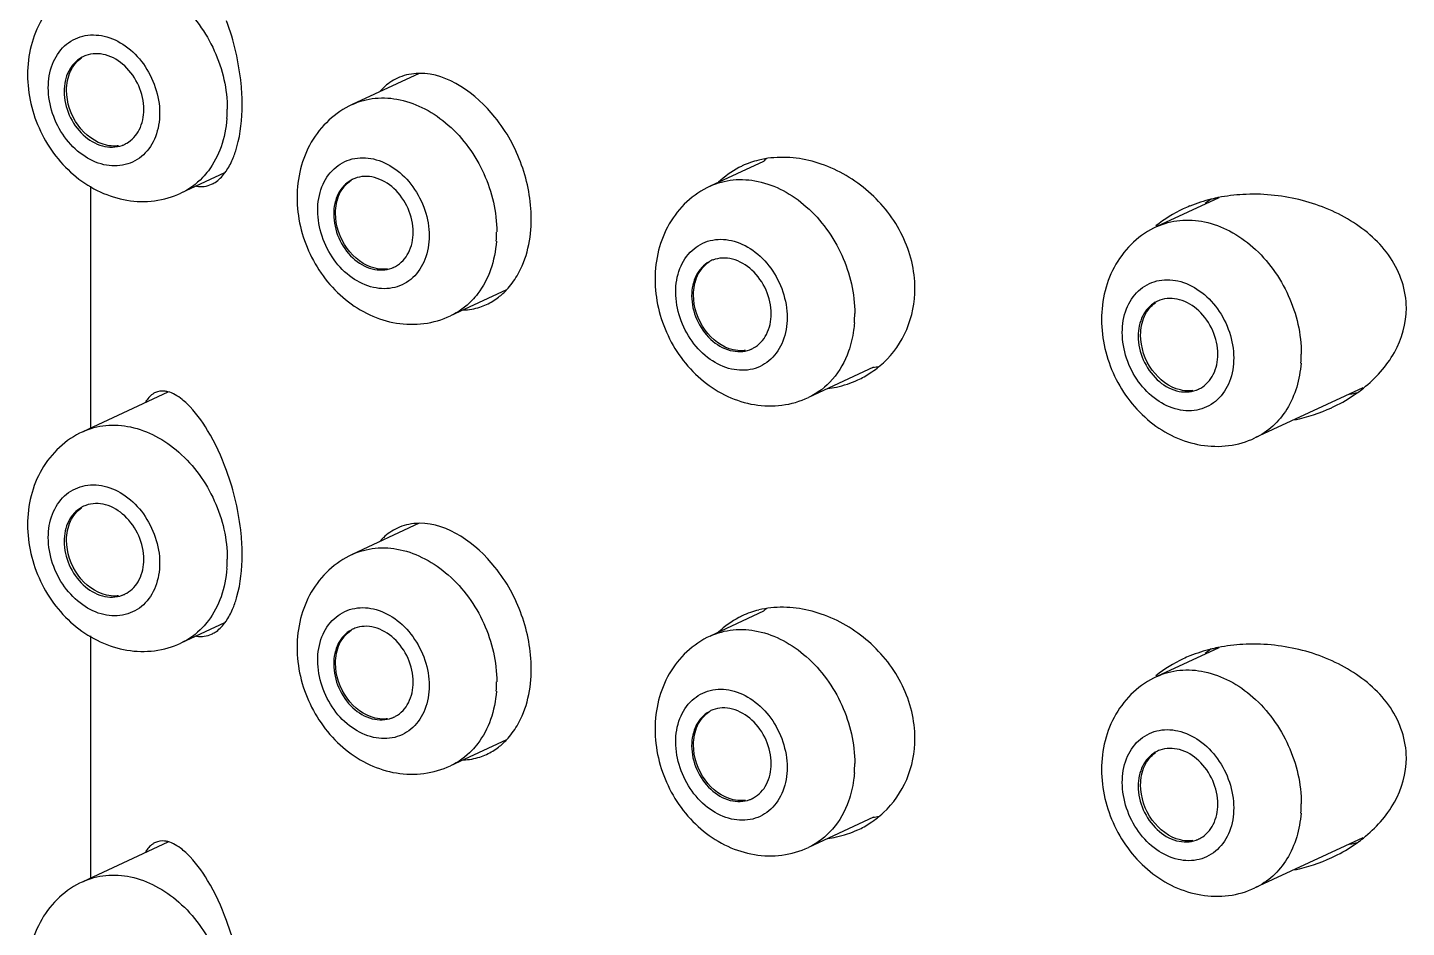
# Model space of a CAD drawing. Header units: millimetres. Extents: x 0 to 841, y 0 to 594.
# Drawn here: x 576.24 to 590.44, y 276.65 to 285.92 of the extents above; entities that cross this region are included whole.
import ezdxf

# ---------------------------------------------------------------- set-up
doc = ezdxf.new("R2010")
doc.units = ezdxf.units.MM
doc.header["$LTSCALE"] = 46.255
doc.layers.add('00_COMPONENTI', color=7, linetype='CONTINUOUS')

msp = doc.modelspace()

# ---------------------------------------------------------------- linework, layer by layer
at = {"layer": '00_COMPONENTI', "color": 7, "linetype": 'Continuous'}
for p, q in [((580.275, 285.446), (579.584, 285.125)), ((583.82, 284.54), (583.27, 284.285)), ((578.27, 284.422), (577.822, 284.213)), ((576.895, 281.796), (576.895, 284.286)), ((588.507, 284.165), (587.868, 283.868)), ((581.175, 283.218), (580.596, 282.949)), ((584.952, 282.42), (584.282, 282.108)), ((577.687, 282.164), (576.81, 281.756)), ((589.992, 282.209), (588.88, 281.692)), ((580.275, 280.813), (579.584, 280.492)), ((583.82, 279.907), (583.27, 279.652)), ((578.27, 279.788), (577.822, 279.58)), ((576.895, 277.163), (576.895, 279.653)), ((588.507, 279.532), (587.868, 279.235)), ((581.175, 278.585), (580.596, 278.316)), ((584.952, 277.787), (584.282, 277.475)), ((589.992, 277.576), (588.88, 277.059)), ((577.687, 277.531), (576.81, 277.123))]:
    msp.add_line(p, q, dxfattribs=at)
for centre, radius, start, end in [((576.945, 285.349), 0.301, 117.7027, 119.8159), ((576.944, 285.35), 0.299, 114.9572, 117.7029), ((576.944, 285.351), 0.298, 109.9379, 114.9502), ((580.28, 284.857), 0.589, 90.4786, 93.501), ((580.329, 284.851), 0.616, 133.3532, 138.8475), ((577.114, 284.986), 0.299, 290.0984, 291.9312), ((577.114, 284.984), 0.297, 291.9324, 294.955), ((577.114, 284.985), 0.298, 294.9559, 296.494), ((577.113, 284.987), 0.3, 296.4969, 300.0023), ((584.006, 283.588), 0.994, 96.482, 103.7043), ((584.432, 283.914), 0.876, 131.6273, 134.381), ((583.97, 283.7), 0.875, 117.5508, 134.3926), ((583.975, 283.689), 0.887, 114.9343, 117.5161), ((579.719, 284.085), 0.3, 117.0299, 119.1761), ((579.718, 284.086), 0.299, 114.9563, 117.0295), ((579.718, 284.087), 0.298, 111.106, 114.9535), ((589.189, 283.125), 1.279, 126.5389, 129.9568), ((588.834, 282.499), 1.7, 102.3942, 103.7474), ((588.84, 282.473), 1.728, 101.1425, 102.3944), ((588.857, 282.377), 1.825, 93.2234, 101.0825), ((588.766, 282.707), 1.482, 112.0209, 114.929), ((583.405, 283.246), 0.299, 114.9563, 117.0295), ((583.404, 283.247), 0.298, 111.106, 114.9535), ((579.888, 283.72), 0.298, 290.7433, 293.2392), ((579.889, 283.72), 0.297, 293.2416, 294.9558), ((579.888, 283.721), 0.299, 294.9592, 298.8315), ((583.405, 283.244), 0.3, 117.0299, 119.1761), ((588.004, 282.828), 0.301, 117.7027, 119.8159), ((588.003, 282.829), 0.299, 114.9572, 117.7029), ((588.002, 282.83), 0.298, 109.9379, 114.9502), ((580.712, 283.621), 0.611, 271.6099, 287.7987), ((580.711, 283.622), 0.612, 287.8915, 294.9469), ((583.574, 282.88), 0.298, 290.7433, 293.2392), ((583.575, 282.879), 0.297, 293.2416, 294.9558), ((583.574, 282.881), 0.299, 294.9592, 298.8315), ((584.365, 283.206), 1.01, 303.24, 312.9934), ((584.814, 283.486), 1.075, 277.0659, 280.4999), ((584.355, 283.229), 1.035, 282.0519, 294.8899), ((584.362, 283.212), 1.017, 294.9355, 303.2231), ((584.351, 283.246), 1.053, 277.1486, 282.0514), ((588.172, 282.465), 0.299, 290.0984, 291.9312), ((588.173, 282.463), 0.297, 291.9324, 294.955), ((588.172, 282.464), 0.298, 294.9559, 296.494), ((588.171, 282.466), 0.3, 296.4969, 300.0023), ((588.976, 283.503), 1.652, 294.8773, 303.6652), ((589.435, 284.045), 1.95, 282.5397, 284.9306), ((589.026, 283.424), 1.558, 303.7321, 305.5823), ((589.055, 283.384), 1.509, 305.5761, 308.6022), ((576.945, 280.716), 0.301, 117.7027, 119.8159), ((576.944, 280.717), 0.299, 114.9572, 117.7029), ((576.944, 280.718), 0.298, 109.9379, 114.9502), ((580.28, 280.224), 0.589, 90.4786, 93.501), ((580.329, 280.218), 0.616, 133.3532, 138.8475), ((577.114, 280.353), 0.299, 290.0984, 291.9312), ((577.114, 280.351), 0.297, 291.9324, 294.955), ((577.114, 280.352), 0.298, 294.9559, 296.494), ((577.113, 280.354), 0.3, 296.4969, 300.0023), ((583.97, 279.067), 0.875, 117.5508, 134.3926), ((583.975, 279.056), 0.887, 114.9343, 117.5161), ((584.006, 278.955), 0.994, 96.482, 103.7043), ((584.432, 279.281), 0.876, 131.6273, 134.381), ((579.719, 279.452), 0.3, 117.0299, 119.1761), ((579.718, 279.453), 0.299, 114.9563, 117.0295), ((579.718, 279.454), 0.298, 111.106, 114.9535), ((588.857, 277.744), 1.825, 93.2234, 101.0825), ((588.766, 278.074), 1.482, 112.0209, 114.929), ((589.189, 278.492), 1.279, 126.5389, 129.9568), ((588.834, 277.866), 1.7, 102.3942, 103.7474), ((588.84, 277.84), 1.728, 101.1425, 102.3944), ((583.405, 278.611), 0.3, 117.0299, 119.1761), ((583.405, 278.613), 0.299, 114.9563, 117.0295), ((583.404, 278.614), 0.298, 111.106, 114.9535), ((579.888, 279.087), 0.298, 290.7433, 293.2392), ((579.889, 279.087), 0.297, 293.2416, 294.9558), ((579.888, 279.088), 0.299, 294.9592, 298.8315), ((580.712, 278.988), 0.611, 271.6099, 287.7987), ((580.711, 278.989), 0.612, 287.8915, 294.9469), ((588.004, 278.195), 0.301, 117.7027, 119.8159), ((588.003, 278.196), 0.299, 114.9572, 117.7029), ((588.002, 278.197), 0.298, 109.9379, 114.9502), ((583.574, 278.248), 0.299, 294.9592, 298.8315), ((583.574, 278.247), 0.298, 290.7433, 293.2392), ((583.575, 278.246), 0.297, 293.2416, 294.9558), ((584.362, 278.578), 1.017, 294.9355, 303.2231), ((584.365, 278.573), 1.01, 303.24, 312.9934), ((584.814, 278.853), 1.075, 277.0659, 280.4999), ((584.351, 278.613), 1.053, 277.1486, 282.0514), ((584.355, 278.596), 1.035, 282.0519, 294.8899), ((588.172, 277.832), 0.299, 290.0984, 291.9312), ((588.173, 277.83), 0.297, 291.9324, 294.955), ((588.172, 277.831), 0.298, 294.9559, 296.494), ((588.171, 277.833), 0.3, 296.4969, 300.0023), ((589.055, 278.751), 1.509, 305.5761, 308.6022), ((588.976, 278.87), 1.652, 294.8773, 303.6652), ((589.435, 279.412), 1.95, 282.5397, 284.9306), ((589.026, 278.791), 1.558, 303.7321, 305.5823)]:
    msp.add_arc(centre, radius, start, end, dxfattribs=at)
at = {"layer": '00_COMPONENTI', "color": 9, "linetype": 'Continuous'}
for centre in [(577.022, 285.077), (579.796, 283.812), (583.483, 282.972), (588.081, 282.556), (577.022, 280.444), (579.796, 279.179), (583.483, 278.339), (588.081, 277.923)]:
    msp.add_arc(centre, 1.276, 355.7605, 0.018, dxfattribs=at)
at = {"layer": '00_COMPONENTI', "color": 7, "linetype": 'Continuous'}
for points, knots in [([(576.81, 286.389), (576.723, 286.349), (576.559, 286.239), (576.376, 286.007), (576.266, 285.73), (576.242, 285.532), (576.242, 285.432)], [0, 0, 0, 0, 0.246419, 0.494144, 0.744834, 1, 1, 1, 1]), ([(578.452, 285.12), (578.452, 285.193), (578.436, 285.488), (578.368, 285.78), (578.292, 285.989)], [0, 0, 0, 0, 0.247758, 1, 1, 1, 1]), ([(577.439, 285.074), (577.439, 285.157), (577.401, 285.325), (577.26, 285.529), (577.06, 285.654), (576.906, 285.654), (576.842, 285.631)], [0, 0, 0, 0, 0.267515, 0.536519, 0.782531, 1, 1, 1, 1]), ([(576.796, 285.61), (576.741, 285.578), (576.645, 285.47), (576.619, 285.332), (576.619, 285.261)], [0, 0, 0, 0, 0.471113, 1, 1, 1, 1]), ([(576.644, 285.273), (576.644, 285.339), (576.667, 285.467), (576.748, 285.572), (576.797, 285.606)], [0, 0, 0, 0, 0.527398, 1, 1, 1, 1]), ([(576.242, 285.432), (576.242, 285.233), (576.337, 284.832), (576.649, 284.426), (576.984, 284.215), (577.262, 284.127), (577.551, 284.12), (577.736, 284.173), (577.822, 284.213)], [0, 0, 0, 0, 0.254925, 0.509586, 0.63463, 0.75754, 0.879072, 1, 1, 1, 1]), ([(581.429, 283.95), (581.429, 284.137), (581.354, 284.516), (581.036, 285.105), (580.575, 285.449), (580.275, 285.446)], [0, 0, 0, 0, 0.276871, 0.555255, 1, 1, 1, 1]), ([(576.619, 285.261), (576.619, 285.178), (576.657, 285.01), (576.799, 284.806), (576.998, 284.681), (577.153, 284.682), (577.216, 284.705)], [0, 0, 0, 0, 0.267567, 0.536598, 0.782571, 1, 1, 1, 1]), ([(577.054, 284.707), (576.938, 284.733), (576.726, 284.898), (576.644, 285.146), (576.644, 285.273)], [0, 0, 0, 0, 0.481999, 1, 1, 1, 1]), ([(578.36, 284.577), (578.375, 284.614), (578.433, 284.789), (578.452, 284.976), (578.452, 285.12)], [0, 0, 0, 0, 0.218718, 1, 1, 1, 1]), ([(579.584, 285.125), (579.497, 285.084), (579.334, 284.974), (579.151, 284.743), (579.04, 284.466), (579.017, 284.267), (579.017, 284.168)], [0, 0, 0, 0, 0.246419, 0.494144, 0.744834, 1, 1, 1, 1]), ([(577.263, 284.727), (577.318, 284.758), (577.413, 284.866), (577.439, 285.003), (577.439, 285.074)], [0, 0, 0, 0, 0.471159, 1, 1, 1, 1]), ([(577.18, 284.701), (577.17, 284.699), (577.128, 284.695), (577.085, 284.699), (577.054, 284.707)], [0, 0, 0, 0, 0.245004, 1, 1, 1, 1]), ([(578.271, 284.418), (578.28, 284.429), (578.315, 284.478), (578.342, 284.533), (578.36, 284.577)], [0, 0, 0, 0, 0.2296, 1, 1, 1, 1]), ([(585.379, 283.232), (585.379, 283.418), (585.284, 283.798), (584.927, 284.252), (584.441, 284.543), (584.068, 284.595), (583.894, 284.575)], [0, 0, 0, 0, 0.250855, 0.509511, 0.763406, 1, 1, 1, 1]), ([(578.137, 284.305), (578.149, 284.31), (578.201, 284.339), (578.243, 284.382), (578.271, 284.418)], [0, 0, 0, 0, 0.227859, 1, 1, 1, 1]), ([(580.213, 283.81), (580.213, 283.894), (580.174, 284.062), (580.032, 284.268), (579.857, 284.373), (579.711, 284.391), (579.642, 284.377), (579.611, 284.365)], [0, 0, 0, 0, 0.267186, 0.535659, 0.780727, 0.892884, 1, 1, 1, 1]), ([(579.573, 284.347), (579.517, 284.316), (579.42, 284.208), (579.394, 284.069), (579.394, 283.997)], [0, 0, 0, 0, 0.470958, 1, 1, 1, 1]), ([(579.413, 284.006), (579.413, 284.074), (579.436, 284.205), (579.523, 284.311), (579.574, 284.345)], [0, 0, 0, 0, 0.527932, 1, 1, 1, 1]), ([(583.27, 284.285), (583.183, 284.244), (583.02, 284.134), (582.837, 283.902), (582.726, 283.626), (582.703, 283.427), (582.703, 283.327)], [0, 0, 0, 0, 0.246419, 0.494144, 0.744834, 1, 1, 1, 1]), ([(579.017, 284.168), (579.017, 283.969), (579.111, 283.567), (579.424, 283.162), (579.758, 282.95), (580.036, 282.862), (580.325, 282.856), (580.51, 282.909), (580.596, 282.949)], [0, 0, 0, 0, 0.254925, 0.509586, 0.63463, 0.75754, 0.879072, 1, 1, 1, 1]), ([(590.439, 283.031), (590.439, 283.212), (590.31, 283.584), (589.876, 283.959), (589.338, 284.174), (588.948, 284.21), (588.754, 284.199)], [0, 0, 0, 0, 0.240645, 0.488051, 0.742637, 1, 1, 1, 1]), ([(579.394, 283.997), (579.394, 283.913), (579.432, 283.745), (579.574, 283.54), (579.775, 283.416), (579.931, 283.418), (579.994, 283.442)], [0, 0, 0, 0, 0.267781, 0.536916, 0.782731, 1, 1, 1, 1]), ([(579.822, 283.44), (579.707, 283.466), (579.495, 283.631), (579.413, 283.879), (579.413, 284.006)], [0, 0, 0, 0, 0.481999, 1, 1, 1, 1]), ([(581.175, 283.218), (581.216, 283.262), (581.373, 283.474), (581.429, 283.748), (581.429, 283.95)], [0, 0, 0, 0, 0.229204, 1, 1, 1, 1]), ([(580.032, 283.459), (580.088, 283.49), (580.186, 283.598), (580.213, 283.738), (580.213, 283.81)], [0, 0, 0, 0, 0.470877, 1, 1, 1, 1]), ([(587.868, 283.868), (587.781, 283.828), (587.618, 283.718), (587.435, 283.486), (587.324, 283.209), (587.301, 283.011), (587.301, 282.911)], [0, 0, 0, 0, 0.246419, 0.494144, 0.744834, 1, 1, 1, 1]), ([(583.899, 282.97), (583.899, 283.053), (583.86, 283.222), (583.718, 283.427), (583.543, 283.533), (583.397, 283.55), (583.328, 283.536), (583.297, 283.524)], [0, 0, 0, 0, 0.267186, 0.535659, 0.780727, 0.892884, 1, 1, 1, 1]), ([(579.949, 283.434), (579.938, 283.432), (579.896, 283.428), (579.853, 283.432), (579.822, 283.44)], [0, 0, 0, 0, 0.245004, 1, 1, 1, 1]), ([(583.259, 283.507), (583.203, 283.475), (583.106, 283.367), (583.08, 283.228), (583.08, 283.157)], [0, 0, 0, 0, 0.470958, 1, 1, 1, 1]), ([(583.099, 283.165), (583.099, 283.233), (583.122, 283.365), (583.209, 283.471), (583.26, 283.504)], [0, 0, 0, 0, 0.527932, 1, 1, 1, 1]), ([(582.703, 283.327), (582.703, 283.128), (582.797, 282.727), (583.11, 282.322), (583.444, 282.11), (583.722, 282.022), (584.011, 282.015), (584.197, 282.069), (584.282, 282.108)], [0, 0, 0, 0, 0.254925, 0.509586, 0.63463, 0.75754, 0.879072, 1, 1, 1, 1]), ([(583.08, 283.157), (583.08, 283.073), (583.118, 282.905), (583.26, 282.7), (583.461, 282.576), (583.617, 282.577), (583.68, 282.601)], [0, 0, 0, 0, 0.267781, 0.536916, 0.782731, 1, 1, 1, 1]), ([(583.508, 282.599), (583.393, 282.626), (583.181, 282.79), (583.099, 283.038), (583.099, 283.165)], [0, 0, 0, 0, 0.481999, 1, 1, 1, 1]), ([(585.054, 282.467), (585.156, 282.562), (585.324, 282.802), (585.379, 283.088), (585.379, 283.232)], [0, 0, 0, 0, 0.491603, 1, 1, 1, 1]), ([(588.497, 282.554), (588.497, 282.636), (588.459, 282.804), (588.318, 283.008), (588.119, 283.133), (587.964, 283.133), (587.901, 283.11)], [0, 0, 0, 0, 0.267515, 0.536519, 0.782531, 1, 1, 1, 1]), ([(583.718, 282.619), (583.774, 282.65), (583.872, 282.758), (583.899, 282.898), (583.899, 282.97)], [0, 0, 0, 0, 0.470877, 1, 1, 1, 1]), ([(587.854, 283.089), (587.799, 283.057), (587.704, 282.949), (587.678, 282.812), (587.678, 282.74)], [0, 0, 0, 0, 0.471113, 1, 1, 1, 1]), ([(587.703, 282.752), (587.703, 282.818), (587.725, 282.946), (587.807, 283.051), (587.856, 283.085)], [0, 0, 0, 0, 0.527398, 1, 1, 1, 1]), ([(589.996, 282.205), (590.123, 282.306), (590.345, 282.549), (590.439, 282.873), (590.439, 283.031)], [0, 0, 0, 0, 0.506653, 1, 1, 1, 1]), ([(587.301, 282.911), (587.301, 282.712), (587.395, 282.311), (587.708, 281.905), (588.042, 281.694), (588.321, 281.606), (588.61, 281.599), (588.795, 281.652), (588.88, 281.692)], [0, 0, 0, 0, 0.254925, 0.509586, 0.63463, 0.75754, 0.879072, 1, 1, 1, 1]), ([(587.678, 282.74), (587.678, 282.657), (587.716, 282.489), (587.857, 282.285), (588.057, 282.16), (588.212, 282.161), (588.275, 282.184)], [0, 0, 0, 0, 0.267567, 0.536598, 0.782571, 1, 1, 1, 1]), ([(588.112, 282.186), (587.997, 282.212), (587.785, 282.377), (587.703, 282.625), (587.703, 282.752)], [0, 0, 0, 0, 0.481999, 1, 1, 1, 1]), ([(583.635, 282.594), (583.625, 282.592), (583.582, 282.588), (583.54, 282.592), (583.508, 282.599)], [0, 0, 0, 0, 0.245004, 1, 1, 1, 1]), ([(588.322, 282.206), (588.377, 282.237), (588.471, 282.345), (588.497, 282.482), (588.497, 282.554)], [0, 0, 0, 0, 0.471159, 1, 1, 1, 1]), ([(577.558, 282.159), (577.548, 282.155), (577.508, 282.131), (577.476, 282.094), (577.457, 282.063)], [0, 0, 0, 0, 0.224998, 1, 1, 1, 1]), ([(577.686, 282.168), (577.674, 282.171), (577.632, 282.179), (577.587, 282.173), (577.558, 282.159)], [0, 0, 0, 0, 0.265737, 1, 1, 1, 1]), ([(577.884, 282.044), (577.868, 282.06), (577.809, 282.111), (577.739, 282.155), (577.686, 282.168)], [0, 0, 0, 0, 0.293209, 1, 1, 1, 1]), ([(588.239, 282.18), (588.229, 282.178), (588.186, 282.174), (588.143, 282.179), (588.112, 282.186)], [0, 0, 0, 0, 0.245004, 1, 1, 1, 1]), ([(578.292, 281.356), (578.239, 281.499), (578.127, 281.743), (577.968, 281.964), (577.884, 282.044)], [0, 0, 0, 0, 0.568411, 1, 1, 1, 1]), ([(576.81, 281.756), (576.723, 281.716), (576.559, 281.606), (576.376, 281.374), (576.266, 281.097), (576.242, 280.899), (576.242, 280.799)], [0, 0, 0, 0, 0.246419, 0.494144, 0.744834, 1, 1, 1, 1]), ([(578.452, 280.487), (578.452, 280.56), (578.436, 280.855), (578.368, 281.147), (578.292, 281.356)], [0, 0, 0, 0, 0.247758, 1, 1, 1, 1]), ([(576.796, 280.976), (576.741, 280.945), (576.645, 280.837), (576.619, 280.699), (576.619, 280.628)], [0, 0, 0, 0, 0.471113, 1, 1, 1, 1]), ([(576.644, 280.64), (576.644, 280.706), (576.667, 280.834), (576.748, 280.939), (576.797, 280.973)], [0, 0, 0, 0, 0.527398, 1, 1, 1, 1]), ([(577.439, 280.441), (577.439, 280.524), (577.401, 280.692), (577.26, 280.896), (577.06, 281.021), (576.906, 281.021), (576.842, 280.998)], [0, 0, 0, 0, 0.267515, 0.536519, 0.782531, 1, 1, 1, 1]), ([(576.242, 280.799), (576.242, 280.6), (576.337, 280.199), (576.649, 279.793), (576.984, 279.582), (577.262, 279.494), (577.551, 279.487), (577.736, 279.54), (577.822, 279.58)], [0, 0, 0, 0, 0.254925, 0.509586, 0.63463, 0.75754, 0.879072, 1, 1, 1, 1]), ([(581.429, 279.317), (581.429, 279.504), (581.354, 279.883), (581.036, 280.472), (580.575, 280.816), (580.275, 280.813)], [0, 0, 0, 0, 0.276871, 0.555255, 1, 1, 1, 1]), ([(576.619, 280.628), (576.619, 280.545), (576.657, 280.377), (576.799, 280.173), (576.998, 280.048), (577.153, 280.049), (577.216, 280.072)], [0, 0, 0, 0, 0.267567, 0.536598, 0.782571, 1, 1, 1, 1]), ([(577.054, 280.074), (576.938, 280.1), (576.726, 280.265), (576.644, 280.513), (576.644, 280.64)], [0, 0, 0, 0, 0.481999, 1, 1, 1, 1]), ([(577.263, 280.094), (577.318, 280.125), (577.413, 280.233), (577.439, 280.37), (577.439, 280.441)], [0, 0, 0, 0, 0.471159, 1, 1, 1, 1]), ([(578.36, 279.944), (578.375, 279.981), (578.433, 280.156), (578.452, 280.343), (578.452, 280.487)], [0, 0, 0, 0, 0.218718, 1, 1, 1, 1]), ([(579.584, 280.492), (579.497, 280.451), (579.334, 280.341), (579.151, 280.11), (579.04, 279.833), (579.017, 279.634), (579.017, 279.535)], [0, 0, 0, 0, 0.246419, 0.494144, 0.744834, 1, 1, 1, 1]), ([(577.18, 280.068), (577.17, 280.066), (577.128, 280.062), (577.085, 280.066), (577.054, 280.074)], [0, 0, 0, 0, 0.245004, 1, 1, 1, 1]), ([(578.271, 279.785), (578.28, 279.796), (578.315, 279.845), (578.342, 279.9), (578.36, 279.944)], [0, 0, 0, 0, 0.2296, 1, 1, 1, 1]), ([(585.379, 278.599), (585.379, 278.785), (585.284, 279.165), (584.927, 279.619), (584.441, 279.909), (584.068, 279.962), (583.894, 279.942)], [0, 0, 0, 0, 0.250855, 0.509511, 0.763406, 1, 1, 1, 1]), ([(578.137, 279.672), (578.149, 279.677), (578.201, 279.706), (578.243, 279.749), (578.271, 279.785)], [0, 0, 0, 0, 0.227859, 1, 1, 1, 1]), ([(579.573, 279.714), (579.517, 279.683), (579.42, 279.575), (579.394, 279.436), (579.394, 279.364)], [0, 0, 0, 0, 0.470958, 1, 1, 1, 1]), ([(579.413, 279.373), (579.413, 279.441), (579.436, 279.572), (579.523, 279.678), (579.574, 279.712)], [0, 0, 0, 0, 0.527932, 1, 1, 1, 1]), ([(580.213, 279.177), (580.213, 279.261), (580.174, 279.429), (580.032, 279.635), (579.857, 279.74), (579.711, 279.758), (579.642, 279.744), (579.611, 279.732)], [0, 0, 0, 0, 0.267186, 0.535659, 0.780727, 0.892884, 1, 1, 1, 1]), ([(583.27, 279.652), (583.183, 279.611), (583.02, 279.501), (582.837, 279.269), (582.726, 278.992), (582.703, 278.794), (582.703, 278.694)], [0, 0, 0, 0, 0.246419, 0.494144, 0.744834, 1, 1, 1, 1]), ([(590.439, 278.398), (590.439, 278.579), (590.31, 278.951), (589.876, 279.326), (589.338, 279.541), (588.948, 279.577), (588.754, 279.566)], [0, 0, 0, 0, 0.240645, 0.488051, 0.742637, 1, 1, 1, 1]), ([(579.017, 279.535), (579.017, 279.336), (579.111, 278.934), (579.424, 278.529), (579.758, 278.317), (580.036, 278.229), (580.325, 278.223), (580.51, 278.276), (580.596, 278.316)], [0, 0, 0, 0, 0.254925, 0.509586, 0.63463, 0.75754, 0.879072, 1, 1, 1, 1]), ([(579.394, 279.364), (579.394, 279.28), (579.432, 279.112), (579.574, 278.907), (579.775, 278.783), (579.931, 278.785), (579.994, 278.809)], [0, 0, 0, 0, 0.267781, 0.536916, 0.782731, 1, 1, 1, 1]), ([(579.822, 278.807), (579.707, 278.833), (579.495, 278.998), (579.413, 279.246), (579.413, 279.373)], [0, 0, 0, 0, 0.481999, 1, 1, 1, 1]), ([(581.175, 278.585), (581.216, 278.629), (581.373, 278.841), (581.429, 279.115), (581.429, 279.317)], [0, 0, 0, 0, 0.229204, 1, 1, 1, 1]), ([(580.032, 278.826), (580.088, 278.857), (580.186, 278.965), (580.213, 279.105), (580.213, 279.177)], [0, 0, 0, 0, 0.470877, 1, 1, 1, 1]), ([(587.868, 279.235), (587.781, 279.195), (587.618, 279.085), (587.435, 278.853), (587.324, 278.576), (587.301, 278.378), (587.301, 278.278)], [0, 0, 0, 0, 0.246419, 0.494144, 0.744834, 1, 1, 1, 1]), ([(583.259, 278.873), (583.203, 278.842), (583.106, 278.734), (583.08, 278.595), (583.08, 278.523)], [0, 0, 0, 0, 0.470958, 1, 1, 1, 1]), ([(583.099, 278.532), (583.099, 278.6), (583.122, 278.732), (583.209, 278.838), (583.26, 278.871)], [0, 0, 0, 0, 0.527932, 1, 1, 1, 1]), ([(583.899, 278.337), (583.899, 278.42), (583.86, 278.589), (583.718, 278.794), (583.543, 278.9), (583.397, 278.917), (583.328, 278.903), (583.297, 278.891)], [0, 0, 0, 0, 0.267186, 0.535659, 0.780727, 0.892884, 1, 1, 1, 1]), ([(579.949, 278.801), (579.938, 278.799), (579.896, 278.795), (579.853, 278.799), (579.822, 278.807)], [0, 0, 0, 0, 0.245004, 1, 1, 1, 1]), ([(582.703, 278.694), (582.703, 278.495), (582.797, 278.094), (583.11, 277.689), (583.444, 277.477), (583.722, 277.389), (584.011, 277.382), (584.197, 277.436), (584.282, 277.475)], [0, 0, 0, 0, 0.254925, 0.509586, 0.63463, 0.75754, 0.879072, 1, 1, 1, 1]), ([(585.054, 277.834), (585.156, 277.929), (585.324, 278.169), (585.379, 278.455), (585.379, 278.599)], [0, 0, 0, 0, 0.491603, 1, 1, 1, 1]), ([(583.08, 278.523), (583.08, 278.44), (583.118, 278.272), (583.26, 278.067), (583.461, 277.943), (583.617, 277.944), (583.68, 277.968)], [0, 0, 0, 0, 0.267781, 0.536916, 0.782731, 1, 1, 1, 1]), ([(583.508, 277.966), (583.393, 277.992), (583.181, 278.157), (583.099, 278.405), (583.099, 278.532)], [0, 0, 0, 0, 0.481999, 1, 1, 1, 1]), ([(587.854, 278.456), (587.799, 278.424), (587.704, 278.316), (587.678, 278.178), (587.678, 278.107)], [0, 0, 0, 0, 0.471113, 1, 1, 1, 1]), ([(587.703, 278.119), (587.703, 278.185), (587.725, 278.313), (587.807, 278.418), (587.856, 278.452)], [0, 0, 0, 0, 0.527398, 1, 1, 1, 1]), ([(588.497, 277.92), (588.497, 278.003), (588.459, 278.171), (588.318, 278.375), (588.119, 278.5), (587.964, 278.5), (587.901, 278.477)], [0, 0, 0, 0, 0.267515, 0.536519, 0.782531, 1, 1, 1, 1]), ([(583.718, 277.986), (583.774, 278.017), (583.872, 278.125), (583.899, 278.265), (583.899, 278.337)], [0, 0, 0, 0, 0.470877, 1, 1, 1, 1]), ([(587.301, 278.278), (587.301, 278.079), (587.395, 277.678), (587.708, 277.272), (588.042, 277.061), (588.321, 276.973), (588.61, 276.966), (588.795, 277.019), (588.88, 277.059)], [0, 0, 0, 0, 0.254925, 0.509586, 0.63463, 0.75754, 0.879072, 1, 1, 1, 1]), ([(589.996, 277.572), (590.123, 277.673), (590.345, 277.916), (590.439, 278.24), (590.439, 278.398)], [0, 0, 0, 0, 0.506653, 1, 1, 1, 1]), ([(587.678, 278.107), (587.678, 278.024), (587.716, 277.856), (587.857, 277.652), (588.057, 277.527), (588.212, 277.528), (588.275, 277.551)], [0, 0, 0, 0, 0.267567, 0.536598, 0.782571, 1, 1, 1, 1]), ([(588.112, 277.553), (587.997, 277.579), (587.785, 277.744), (587.703, 277.992), (587.703, 278.119)], [0, 0, 0, 0, 0.481999, 1, 1, 1, 1]), ([(583.635, 277.96), (583.625, 277.959), (583.582, 277.955), (583.54, 277.959), (583.508, 277.966)], [0, 0, 0, 0, 0.245004, 1, 1, 1, 1]), ([(588.322, 277.573), (588.377, 277.604), (588.471, 277.712), (588.497, 277.849), (588.497, 277.92)], [0, 0, 0, 0, 0.471159, 1, 1, 1, 1]), ([(577.558, 277.526), (577.548, 277.522), (577.508, 277.498), (577.476, 277.461), (577.457, 277.43)], [0, 0, 0, 0, 0.224998, 1, 1, 1, 1]), ([(577.686, 277.535), (577.674, 277.538), (577.632, 277.546), (577.587, 277.54), (577.558, 277.526)], [0, 0, 0, 0, 0.265737, 1, 1, 1, 1]), ([(577.884, 277.411), (577.868, 277.427), (577.809, 277.478), (577.739, 277.522), (577.686, 277.535)], [0, 0, 0, 0, 0.293209, 1, 1, 1, 1]), ([(588.239, 277.547), (588.229, 277.545), (588.186, 277.541), (588.143, 277.545), (588.112, 277.553)], [0, 0, 0, 0, 0.245004, 1, 1, 1, 1]), ([(578.292, 276.722), (578.239, 276.866), (578.127, 277.11), (577.968, 277.33), (577.884, 277.411)], [0, 0, 0, 0, 0.568411, 1, 1, 1, 1]), ([(576.81, 277.123), (576.723, 277.083), (576.559, 276.973), (576.376, 276.741), (576.266, 276.464), (576.242, 276.266), (576.242, 276.166)], [0, 0, 0, 0, 0.246419, 0.494144, 0.744834, 1, 1, 1, 1]), ([(578.452, 275.854), (578.452, 275.927), (578.436, 276.222), (578.368, 276.514), (578.292, 276.722)], [0, 0, 0, 0, 0.247758, 1, 1, 1, 1])]:
    msp.add_open_spline(points, degree=3, knots=knots, dxfattribs=at)
at = {"layer": '00_COMPONENTI', "color": 9, "linetype": 'Continuous'}
for points, knots in [([(576.81, 286.389), (576.884, 286.424), (577.05, 286.468), (577.312, 286.45), (577.571, 286.352), (577.897, 286.123), (578.202, 285.697), (578.299, 285.283), (578.299, 285.077)], [0, 0, 0, 0, 0.10682, 0.218173, 0.336948, 0.463716, 0.73221, 1, 1, 1, 1]), ([(576.456, 285.299), (576.456, 285.381), (576.481, 285.54), (576.607, 285.739), (576.808, 285.849), (577.041, 285.844), (577.263, 285.737), (577.509, 285.487), (577.602, 285.215), (577.602, 285.037)], [0, 0, 0, 0, 0.127449, 0.2429, 0.352014, 0.465114, 0.589492, 0.725037, 1, 1, 1, 1]), ([(577.602, 285.037), (577.602, 284.955), (577.577, 284.796), (577.451, 284.597), (577.25, 284.487), (577.017, 284.491), (576.795, 284.599), (576.549, 284.848), (576.456, 285.121), (576.456, 285.299)], [0, 0, 0, 0, 0.127449, 0.2429, 0.352014, 0.465114, 0.589492, 0.725037, 1, 1, 1, 1]), ([(579.584, 285.125), (579.658, 285.16), (579.824, 285.204), (580.086, 285.186), (580.345, 285.088), (580.671, 284.859), (580.977, 284.433), (581.073, 284.018), (581.073, 283.813)], [0, 0, 0, 0, 0.10682, 0.218173, 0.336948, 0.463716, 0.73221, 1, 1, 1, 1]), ([(578.295, 284.982), (578.288, 284.883), (578.25, 284.692), (578.16, 284.518), (578.104, 284.444)], [0, 0, 0, 0, 0.517694, 1, 1, 1, 1]), ([(579.23, 284.034), (579.23, 284.117), (579.255, 284.276), (579.382, 284.475), (579.582, 284.584), (579.815, 284.58), (580.037, 284.472), (580.283, 284.223), (580.377, 283.951), (580.377, 283.773)], [0, 0, 0, 0, 0.127449, 0.2429, 0.352014, 0.465114, 0.589492, 0.725037, 1, 1, 1, 1]), ([(578.104, 284.444), (578.085, 284.419), (578.006, 284.326), (577.904, 284.251), (577.822, 284.213)], [0, 0, 0, 0, 0.256045, 1, 1, 1, 1]), ([(583.27, 284.285), (583.345, 284.319), (583.51, 284.364), (583.772, 284.345), (584.032, 284.248), (584.357, 284.018), (584.663, 283.592), (584.759, 283.178), (584.759, 282.972)], [0, 0, 0, 0, 0.10682, 0.218173, 0.336948, 0.463716, 0.73221, 1, 1, 1, 1]), ([(580.377, 283.773), (580.377, 283.69), (580.351, 283.531), (580.225, 283.332), (580.024, 283.223), (579.792, 283.227), (579.569, 283.335), (579.323, 283.584), (579.23, 283.856), (579.23, 284.034)], [0, 0, 0, 0, 0.127449, 0.2429, 0.352014, 0.465114, 0.589492, 0.725037, 1, 1, 1, 1]), ([(587.868, 283.868), (587.943, 283.903), (588.108, 283.947), (588.37, 283.929), (588.63, 283.831), (588.955, 283.602), (589.261, 283.176), (589.357, 282.762), (589.357, 282.556)], [0, 0, 0, 0, 0.10682, 0.218173, 0.336948, 0.463716, 0.73221, 1, 1, 1, 1]), ([(581.069, 283.718), (581.062, 283.619), (581.025, 283.427), (580.934, 283.253), (580.878, 283.179)], [0, 0, 0, 0, 0.517694, 1, 1, 1, 1]), ([(582.916, 283.194), (582.916, 283.276), (582.941, 283.435), (583.068, 283.634), (583.268, 283.744), (583.501, 283.74), (583.724, 283.632), (583.969, 283.383), (584.063, 283.11), (584.063, 282.932)], [0, 0, 0, 0, 0.127449, 0.2429, 0.352014, 0.465114, 0.589492, 0.725037, 1, 1, 1, 1]), ([(587.514, 282.778), (587.514, 282.86), (587.539, 283.019), (587.666, 283.218), (587.866, 283.328), (588.099, 283.324), (588.322, 283.216), (588.567, 282.966), (588.661, 282.694), (588.661, 282.516)], [0, 0, 0, 0, 0.127449, 0.2429, 0.352014, 0.465114, 0.589492, 0.725037, 1, 1, 1, 1]), ([(580.878, 283.179), (580.859, 283.154), (580.78, 283.061), (580.678, 282.987), (580.596, 282.949)], [0, 0, 0, 0, 0.256045, 1, 1, 1, 1]), ([(584.063, 282.932), (584.063, 282.85), (584.037, 282.691), (583.911, 282.492), (583.711, 282.382), (583.478, 282.387), (583.255, 282.494), (583.01, 282.744), (582.916, 283.016), (582.916, 283.194)], [0, 0, 0, 0, 0.127449, 0.2429, 0.352014, 0.465114, 0.589492, 0.725037, 1, 1, 1, 1]), ([(584.756, 282.878), (584.754, 282.852), (584.743, 282.753), (584.72, 282.655), (584.695, 282.585)], [0, 0, 0, 0, 0.256127, 1, 1, 1, 1]), ([(588.661, 282.516), (588.661, 282.434), (588.636, 282.275), (588.509, 282.076), (588.309, 281.966), (588.076, 281.97), (587.853, 282.078), (587.608, 282.327), (587.514, 282.6), (587.514, 282.778)], [0, 0, 0, 0, 0.127449, 0.2429, 0.352014, 0.465114, 0.589492, 0.725037, 1, 1, 1, 1]), ([(584.695, 282.585), (584.658, 282.481), (584.552, 282.288), (584.376, 282.152), (584.282, 282.108)], [0, 0, 0, 0, 0.515584, 1, 1, 1, 1]), ([(589.354, 282.461), (589.342, 282.297), (589.274, 282.054), (589.073, 281.808), (588.947, 281.723), (588.88, 281.692)], [0, 0, 0, 0, 0.523957, 0.766012, 1, 1, 1, 1]), ([(576.81, 281.756), (576.884, 281.791), (577.05, 281.835), (577.312, 281.817), (577.571, 281.719), (577.897, 281.49), (578.202, 281.064), (578.299, 280.65), (578.299, 280.444)], [0, 0, 0, 0, 0.10682, 0.218173, 0.336948, 0.463716, 0.73221, 1, 1, 1, 1]), ([(576.456, 280.666), (576.456, 280.748), (576.481, 280.907), (576.607, 281.106), (576.808, 281.216), (577.041, 281.211), (577.263, 281.104), (577.509, 280.854), (577.602, 280.582), (577.602, 280.404)], [0, 0, 0, 0, 0.127449, 0.2429, 0.352014, 0.465114, 0.589492, 0.725037, 1, 1, 1, 1]), ([(577.602, 280.404), (577.602, 280.322), (577.577, 280.163), (577.451, 279.964), (577.25, 279.854), (577.017, 279.858), (576.795, 279.966), (576.549, 280.215), (576.456, 280.488), (576.456, 280.666)], [0, 0, 0, 0, 0.127449, 0.2429, 0.352014, 0.465114, 0.589492, 0.725037, 1, 1, 1, 1]), ([(579.584, 280.492), (579.658, 280.526), (579.824, 280.571), (580.086, 280.553), (580.345, 280.455), (580.671, 280.226), (580.977, 279.8), (581.073, 279.385), (581.073, 279.18)], [0, 0, 0, 0, 0.10682, 0.218173, 0.336948, 0.463716, 0.73221, 1, 1, 1, 1]), ([(578.295, 280.349), (578.288, 280.25), (578.25, 280.059), (578.16, 279.885), (578.104, 279.811)], [0, 0, 0, 0, 0.517694, 1, 1, 1, 1]), ([(579.23, 279.401), (579.23, 279.484), (579.255, 279.643), (579.382, 279.841), (579.582, 279.951), (579.815, 279.947), (580.037, 279.839), (580.283, 279.59), (580.377, 279.318), (580.377, 279.14)], [0, 0, 0, 0, 0.127447, 0.242895, 0.352007, 0.465107, 0.589485, 0.725044, 1, 1, 1, 1]), ([(578.104, 279.811), (578.085, 279.786), (578.006, 279.692), (577.904, 279.618), (577.822, 279.58)], [0, 0, 0, 0, 0.256045, 1, 1, 1, 1]), ([(583.27, 279.652), (583.345, 279.686), (583.51, 279.731), (583.772, 279.712), (584.032, 279.614), (584.357, 279.385), (584.663, 278.959), (584.759, 278.545), (584.759, 278.339)], [0, 0, 0, 0, 0.10682, 0.218173, 0.336948, 0.463716, 0.73221, 1, 1, 1, 1]), ([(580.377, 279.14), (580.377, 279.057), (580.351, 278.898), (580.225, 278.699), (580.024, 278.59), (579.792, 278.594), (579.569, 278.702), (579.323, 278.951), (579.23, 279.223), (579.23, 279.401)], [0, 0, 0, 0, 0.127449, 0.2429, 0.352014, 0.465114, 0.589492, 0.725037, 1, 1, 1, 1]), ([(587.868, 279.235), (587.943, 279.27), (588.108, 279.314), (588.37, 279.296), (588.63, 279.198), (588.955, 278.969), (589.261, 278.543), (589.357, 278.129), (589.357, 277.923)], [0, 0, 0, 0, 0.10682, 0.218173, 0.336948, 0.463716, 0.73221, 1, 1, 1, 1]), ([(581.069, 279.085), (581.062, 278.986), (581.025, 278.794), (580.934, 278.62), (580.878, 278.546)], [0, 0, 0, 0, 0.517694, 1, 1, 1, 1]), ([(582.916, 278.561), (582.916, 278.643), (582.941, 278.802), (583.068, 279.001), (583.268, 279.111), (583.501, 279.107), (583.724, 278.999), (583.969, 278.75), (584.063, 278.477), (584.063, 278.299)], [0, 0, 0, 0, 0.127449, 0.2429, 0.352014, 0.465114, 0.589492, 0.725037, 1, 1, 1, 1]), ([(587.514, 278.145), (587.514, 278.227), (587.539, 278.386), (587.666, 278.585), (587.866, 278.695), (588.099, 278.69), (588.322, 278.583), (588.567, 278.333), (588.661, 278.061), (588.661, 277.883)], [0, 0, 0, 0, 0.127449, 0.2429, 0.352014, 0.465114, 0.589492, 0.725037, 1, 1, 1, 1]), ([(584.063, 278.299), (584.063, 278.217), (584.037, 278.058), (583.911, 277.859), (583.711, 277.749), (583.478, 277.753), (583.255, 277.861), (583.01, 278.111), (582.916, 278.383), (582.916, 278.561)], [0, 0, 0, 0, 0.127447, 0.242895, 0.352007, 0.465107, 0.589485, 0.725044, 1, 1, 1, 1]), ([(580.878, 278.546), (580.859, 278.521), (580.78, 278.428), (580.678, 278.354), (580.596, 278.316)], [0, 0, 0, 0, 0.256045, 1, 1, 1, 1]), ([(584.756, 278.245), (584.754, 278.219), (584.743, 278.12), (584.72, 278.022), (584.695, 277.952)], [0, 0, 0, 0, 0.256127, 1, 1, 1, 1]), ([(588.661, 277.883), (588.661, 277.801), (588.636, 277.642), (588.509, 277.443), (588.309, 277.333), (588.076, 277.337), (587.853, 277.445), (587.608, 277.694), (587.514, 277.967), (587.514, 278.145)], [0, 0, 0, 0, 0.127449, 0.2429, 0.352014, 0.465114, 0.589492, 0.725037, 1, 1, 1, 1]), ([(584.695, 277.952), (584.658, 277.848), (584.552, 277.655), (584.376, 277.519), (584.282, 277.475)], [0, 0, 0, 0, 0.515584, 1, 1, 1, 1]), ([(589.354, 277.828), (589.342, 277.664), (589.274, 277.421), (589.073, 277.175), (588.947, 277.09), (588.88, 277.059)], [0, 0, 0, 0, 0.523957, 0.766012, 1, 1, 1, 1]), ([(576.81, 277.123), (576.884, 277.158), (577.05, 277.202), (577.312, 277.184), (577.571, 277.086), (577.897, 276.857), (578.202, 276.431), (578.299, 276.017), (578.299, 275.811)], [0, 0, 0, 0, 0.10682, 0.218173, 0.336948, 0.463716, 0.73221, 1, 1, 1, 1])]:
    msp.add_open_spline(points, degree=3, knots=knots, dxfattribs=at)
at = {"layer": '00_COMPONENTI', "color": 7, "linetype": 'Continuous'}
for points in [[(580.05, 285.397), (579.997, 285.372), (579.948, 285.338), (579.906, 285.298)], [(580.244, 285.445), (580.177, 285.441), (580.111, 285.425), (580.05, 285.397)], [(583.771, 284.553), (583.713, 284.539), (583.655, 284.519), (583.601, 284.494)], [(577.983, 284.285), (578.034, 284.275), (578.09, 284.283), (578.137, 284.305)], [(588.43, 284.151), (588.355, 284.133), (588.282, 284.109), (588.211, 284.08)], [(588.142, 284.051), (588.042, 284.004), (587.947, 283.946), (587.861, 283.876)], [(580.969, 283.067), (581.013, 283.087), (581.054, 283.113), (581.092, 283.142)], [(581.092, 283.142), (581.122, 283.165), (581.149, 283.191), (581.175, 283.218)], [(589.29, 281.878), (589.421, 281.905), (589.549, 281.948), (589.67, 282.004)], [(580.05, 280.764), (579.997, 280.739), (579.948, 280.705), (579.906, 280.665)], [(580.244, 280.812), (580.177, 280.808), (580.111, 280.792), (580.05, 280.764)], [(583.771, 279.92), (583.713, 279.906), (583.655, 279.886), (583.601, 279.861)], [(577.983, 279.652), (578.034, 279.642), (578.09, 279.65), (578.137, 279.672)], [(588.142, 279.418), (588.042, 279.371), (587.947, 279.313), (587.861, 279.243)], [(588.43, 279.518), (588.355, 279.5), (588.282, 279.476), (588.211, 279.447)], [(581.092, 278.509), (581.122, 278.532), (581.149, 278.558), (581.175, 278.585)], [(580.969, 278.434), (581.013, 278.454), (581.054, 278.48), (581.092, 278.509)], [(589.29, 277.245), (589.421, 277.272), (589.549, 277.315), (589.67, 277.371)]]:
    msp.add_open_spline(points, degree=3, dxfattribs=at)

doc.saveas('drawing.dxf')
